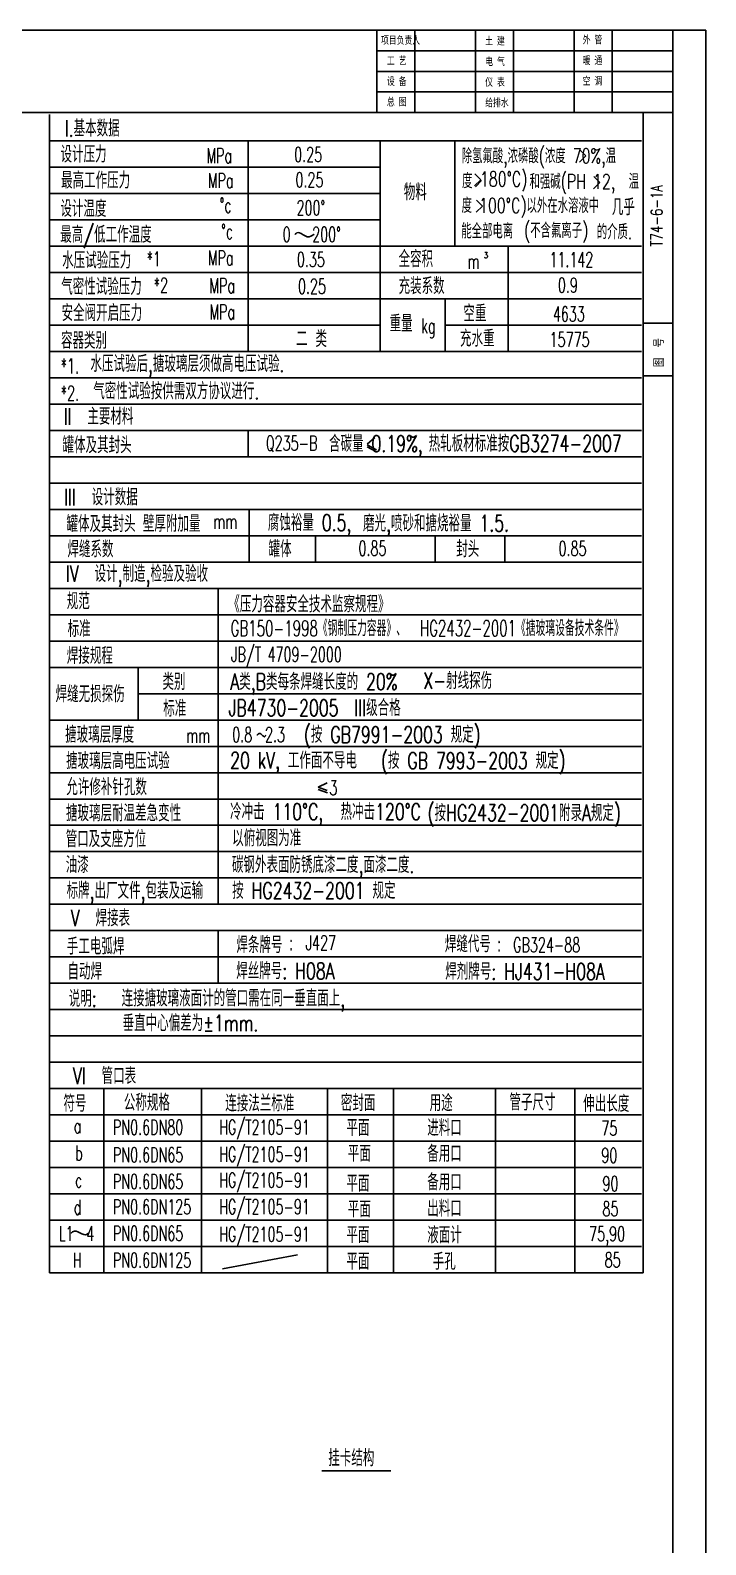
# Model space of a CAD drawing. Extents: x -5 to 589, y -219 to 622.
# Drawn here: x 383.8 to 589.2, y 161.9 to 622.2 of the extents above; entities that cross this region are included whole.
import ezdxf

# ---------------------------------------------------------------- set-up
doc = ezdxf.new("R2010")
doc.units = 0
doc.header["$LTSCALE"] = 8
doc.header["$MEASUREMENT"] = 0
doc.layers.get('0').update_dxf_attribs({"linetype": 'CONTINUOUS'})
for name, color, linetype in [('1', 1, 'CONTINUOUS'), ('5', 7, 'CONTINUOUS'), ('K1', 4, 'CONTINUOUS')]:
    doc.layers.add(name, color=color, linetype=linetype)
doc.styles.add('HZFS', font='simplex.shx', dxfattribs={"width": 0.75, "bigfont": 'hzfs.shx'})

msp = doc.modelspace()

# ---------------------------------------------------------------- linework, layer by layer
for p, q in [((589.17759, 622.17277), (-4.82241, 622.17277)), ((589.17759, -218.82723), (589.17759, 622.17277))]:
    msp.add_line(p, q)
at = {"color": 7}
for p, q in [((579.17759, 622.17277), (489.17759, 622.17277)), ((489.17759, 622.17277), (489.17759, 597.17277)), ((500.77381, 622.17277), (500.77381, 597.17277)), ((519.17759, 622.17277), (519.17759, 597.17277)), ((530.77381, 622.17277), (530.77381, 597.17277)), ((549.17759, 622.17277), (549.17759, 597.17277)), ((560.77381, 622.17277), (560.77381, 597.17277)), ((489.17759, 615.92277), (579.17759, 615.92277)), ((489.17759, 609.67277), (579.17759, 609.67277)), ((489.17759, 603.42277), (579.17759, 603.42277)), ((570.17759, 533.17277), (579.17759, 533.17277)), ((570.17759, 517.17277), (579.17759, 517.17277))]:
    msp.add_line(p, q, dxfattribs=at)
at = {"layer": '1'}
for p, q in [((5.17759, 597.17277), (579.17759, 597.17277)), ((389.61342, 596.5317), (389.61342, 244.5317)), ((570.17759, 597.17277), (570.17759, 244.5317)), ((579.17759, 597.17277), (579.17759, -208.82723)), ((389.61342, 508.5317), (569.61342, 508.5317)), ((389.61342, 484.5317), (569.61342, 484.5317)), ((389.61342, 460.5317), (569.61342, 460.5317)), ((389.61342, 356.5317), (569.61342, 356.5317)), ((389.61342, 332.5317), (569.61342, 332.5317)), ((389.61342, 308.5317), (569.61342, 308.5317)), ((472.4209, 184.31759), (493.44479, 184.31759))]:
    msp.add_line(p, q, dxfattribs=at)
at = {"layer": '5'}
for p, q in [((389.61342, 588.5317), (569.61342, 588.5317)), ((450.03537, 588.5317), (450.03537, 524.5317)), ((490.15153, 588.5317), (490.15153, 524.5317)), ((512.91456, 588.5317), (512.91456, 556.5317)), ((552.72697, 583.97451), (550.8944, 585.80708)), ((389.61342, 580.5317), (490.15153, 580.5317)), ((550.82653, 582.07407), (552.72697, 583.97451)), ((518.88646, 574.84791), (520.7869, 576.74835)), ((520.7869, 576.74835), (518.95433, 578.58091)), ((519.15163, 574.58274), (521.05207, 576.48318)), ((555.05346, 574.0096), (556.9539, 575.91004)), ((556.9539, 575.91004), (555.12134, 577.74261)), ((389.61342, 572.5317), (490.15153, 572.5317)), ((519.42999, 566.84346), (521.33042, 568.7439)), ((521.33042, 568.7439), (519.49786, 570.57647)), ((389.61342, 564.5317), (490.15153, 564.5317)), ((464.22838, 560.11011), (464.23143, 560.11294)), ((464.23143, 560.11294), (464.25278, 560.13275)), ((464.25278, 560.13275), (464.31073, 560.18652)), ((464.31073, 560.18652), (464.42358, 560.29123)), ((464.42358, 560.29123), (464.60767, 560.44915)), ((464.60767, 560.44915), (464.87147, 560.60363)), ((464.87147, 560.60363), (465.22149, 560.68333)), ((465.22149, 560.68333), (465.66425, 560.61689)), ((465.66425, 560.61689), (466.19901, 560.36376)), ((466.19901, 560.36376), (466.79606, 560.00664)), ((466.79606, 560.00664), (467.41844, 559.65902)), ((467.41844, 559.65902), (468.02922, 559.4344)), ((468.02922, 559.4344), (468.59445, 559.41389)), ((468.59445, 559.41389), (469.09228, 559.54902)), ((469.09228, 559.54902), (469.50389, 559.75893)), ((469.50389, 559.75893), (469.81045, 559.96277)), ((469.81045, 559.96277), (470.00143, 560.09678)), ((470.00143, 560.09678), (470.1408, 560.19457)), ((470.0995, 560.1656), (470.13563, 560.19095)), ((389.61342, 556.5317), (569.61342, 556.5317)), ((529.06015, 556.5317), (529.06015, 524.5317)), ((389.61342, 548.5317), (569.61342, 548.5317)), ((389.61342, 540.5317), (569.61342, 540.5317)), ((509.9196, 540.5317), (509.9196, 524.5317)), ((389.61342, 532.5317), (490.15153, 532.5317)), ((569.61342, 532.5317), (509.9196, 532.5317)), ((389.61342, 524.5317), (569.61342, 524.5317)), ((389.61342, 516.5317), (569.61342, 516.5317)), ((389.61342, 500.5317), (569.61342, 500.5317)), ((450.01773, 492.5317), (450.01773, 500.5317)), ((488.5629, 498.3987), (486.19794, 496.37158)), ((389.61342, 492.5317), (569.61342, 492.5317)), ((486.19794, 496.20266), (489.06968, 494.68232)), ((488.90076, 494.17554), (486.19794, 495.60645)), ((389.61342, 476.5317), (569.61342, 476.5317)), ((450.3968, 476.5317), (450.3968, 460.5317)), ((389.61342, 468.5317), (569.61342, 468.5317)), ((470.48724, 468.5317), (470.48724, 460.5317)), ((506.87747, 468.5317), (506.87747, 460.5317)), ((528.1051, 468.5317), (528.1051, 460.5317)), ((389.61342, 452.5317), (569.61342, 452.5317)), ((440.92018, 452.5317), (440.92018, 356.5317)), ((389.61342, 444.5317), (569.61342, 444.5317)), ((389.61342, 436.5317), (569.61342, 436.5317)), ((389.61342, 428.5317), (569.61342, 428.5317)), ((416.59593, 412.5317), (416.59593, 428.5317)), ((569.61342, 420.5317), (416.59593, 420.5317)), ((389.61342, 412.5317), (569.61342, 412.5317)), ((452.74976, 407.91868), (452.75006, 407.91899)), ((452.75006, 407.91899), (452.75219, 407.92116)), ((452.75219, 407.92116), (452.75796, 407.92707)), ((452.75796, 407.92707), (452.76919, 407.93857)), ((452.76919, 407.93857), (452.78772, 407.95752)), ((452.78772, 407.95752), (452.81535, 407.9858)), ((452.81535, 407.9858), (452.85391, 408.02527)), ((452.85391, 408.02527), (452.90523, 408.07779)), ((452.90523, 408.07779), (452.97061, 408.1437)), ((452.97061, 408.1437), (453.04936, 408.21725)), ((453.04936, 408.21725), (453.14025, 408.29114)), ((453.14025, 408.29114), (453.24208, 408.35811)), ((453.24208, 408.35811), (453.35364, 408.41087)), ((453.35364, 408.41087), (453.4737, 408.44214)), ((453.4737, 408.44214), (453.60107, 408.44462)), ((453.60107, 408.44462), (453.73452, 408.41106)), ((453.73452, 408.41106), (453.87269, 408.33715)), ((453.87269, 408.33715), (454.01366, 408.23065)), ((454.01366, 408.23065), (454.15533, 408.10228)), ((454.15533, 408.10228), (454.29562, 407.96279)), ((454.29562, 407.96279), (454.43245, 407.82291)), ((454.43245, 407.82291), (454.56374, 407.69339)), ((454.56374, 407.69339), (454.68739, 407.58496)), ((454.68739, 407.58496), (454.80134, 407.50836)), ((454.80134, 407.50836), (454.90392, 407.47136)), ((454.90392, 407.47136), (454.99522, 407.46985)), ((454.99522, 407.46985), (455.07576, 407.49672)), ((455.07576, 407.49672), (455.14606, 407.54489)), ((455.14606, 407.54489), (455.20664, 407.60728)), ((455.20664, 407.60728), (455.25801, 407.67678)), ((455.25801, 407.67678), (455.30069, 407.74632)), ((455.30069, 407.74632), (455.3352, 407.8088)), ((455.3352, 407.8088), (455.36214, 407.85861)), ((455.36214, 407.85861), (455.38238, 407.89605)), ((455.38238, 407.89605), (455.39689, 407.92287)), ((455.39689, 407.92287), (455.40661, 407.94085)), ((455.40661, 407.94085), (455.41251, 407.95175)), ((455.41251, 407.95175), (455.41681, 407.95971)), ((455.41554, 407.95735), (455.41665, 407.95941)), ((389.61342, 404.5317), (569.61342, 404.5317)), ((389.61342, 396.5317), (569.61342, 396.5317)), ((474.0529, 393.48126), (471.37751, 392.09745)), ((471.37751, 392.09745), (474.0529, 391.08264)), ((471.37751, 391.45166), (474.14515, 390.40187)), ((389.61342, 388.5317), (569.61342, 388.5317)), ((389.61342, 380.5317), (569.61342, 380.5317)), ((389.61342, 372.5317), (569.61342, 372.5317)), ((389.61342, 364.5317), (569.61342, 364.5317)), ((389.61342, 348.5317), (569.61342, 348.5317)), ((440.89746, 332.5317), (440.89746, 348.5317)), ((389.61342, 340.5317), (569.61342, 340.5317)), ((389.61342, 324.5317), (569.61342, 324.5317)), ((389.61342, 316.5317), (569.61342, 316.5317)), ((389.61342, 300.5317), (569.61342, 300.5317)), ((406.20278, 300.5317), (406.20278, 244.5317)), ((435.84126, 300.5317), (435.84126, 244.5317)), ((474.14329, 300.5317), (474.14329, 244.5317)), ((494.20626, 300.5317), (494.20626, 244.5317)), ((525.21267, 300.5317), (525.21267, 244.5317)), ((549.37943, 300.5317), (549.37943, 244.5317)), ((389.61342, 292.5317), (569.61342, 292.5317)), ((389.61342, 284.5317), (569.61342, 284.5317)), ((389.61342, 276.5317), (569.61342, 276.5317)), ((389.61342, 268.5317), (569.61342, 268.5317)), ((389.61342, 260.5317), (569.61342, 260.5317)), ((396.22989, 256.61986), (396.23314, 256.62254)), ((396.23314, 256.62254), (396.25587, 256.64135)), ((396.25587, 256.64135), (396.31756, 256.69238)), ((396.31756, 256.69238), (396.43771, 256.79176)), ((396.43771, 256.79176), (396.63352, 256.94236)), ((396.63352, 256.94236), (396.91313, 257.09409)), ((396.91313, 257.09409), (397.28243, 257.18363)), ((397.28243, 257.18363), (397.74729, 257.14765)), ((397.74729, 257.14765), (398.30436, 256.94901)), ((398.30436, 256.94901), (398.91339, 256.65532)), ((398.91339, 256.65532), (399.52488, 256.36039)), ((399.52488, 256.36039), (400.08938, 256.15804)), ((400.08938, 256.15804), (400.56619, 256.11608)), ((400.56619, 256.11608), (400.94993, 256.1984)), ((400.94993, 256.1984), (401.24397, 256.34292)), ((401.24397, 256.34292), (401.45174, 256.48754)), ((401.45174, 256.48754), (401.57951, 256.58311)), ((401.57951, 256.58311), (401.67275, 256.65284)), ((401.64513, 256.63218), (401.6693, 256.65026)), ((389.61342, 252.5317), (569.61342, 252.5317)), ((442.28509, 245.76023), (465.06733, 249.96619)), ((389.61342, 244.5317), (570.17759, 244.5317))]:
    msp.add_line(p, q, dxfattribs=at)
at = {"layer": 'K1', "color": 7}
msp.add_line((579.17759, 597.17277), (579.17759, 622.17277), dxfattribs=at)

# ---------------------------------------------------------------- texts
at = {"style": 'HZFS', "width": 0.75}
for s, p in [('项目负责人', (490.46038, 617.79777)), ('土 建', (522.1355, 617.55747)), ('外 管', (551.77448, 617.91787)), ('工 艺', (492.25579, 611.54777)), ('电 气', (522.1355, 611.30747)), ('暖 通', (551.77448, 611.66787)), ('设 备', (492.25579, 605.29777)), ('仪 表', (522.1355, 605.05747)), ('空 调', (551.77448, 605.41787)), ('总 图', (492.25579, 599.04777)), ('给排水', (522.1355, 598.80747))]:
    msp.add_text(s, height=2.34375, dxfattribs=at).set_placement(p)
msp.add_text('T74-6-1A', height=3.5, rotation=90, dxfattribs=at).set_placement((576.0245, 556.48421))
at = {"color": 7, "style": 'HZFS', "width": 0.75}
msp.add_text('图  号', height=3, rotation=90, dxfattribs=at).set_placement((576.50521, 519.7403))
at = {"layer": '5', "style": 'HZFS'}
for s, height, width, p in [('I.基本数据', 5, 0.7, (394.27102, 589.8701)), ('设计压力', 5, 0.7, (393.00774, 581.97888)), ('MPa', 4.5, 0.63, (437.3686, 581.81808)), ('0.25', 4.5, 0.63, (464.04829, 582.15005)), ('除氢氟酸,浓磷酸(浓度 70%%%,温', 4.5, 0.7, (514.99259, 581.75446)), (' 180%%dC)', 4.5, 0.7, (518.36006, 574.73214)), ('最高工作压力', 5, 0.7, (393.17605, 574.06838)), ('MPa', 4.5, 0.63, (437.81254, 574.27108)), ('0.25', 4.5, 0.63, (464.4333, 574.44983)), ('物料', 5, 0.7, (497.38317, 570.48186)), ('度', 4.5, 0.7, (515.08278, 574.13724)), ('和强碱(PH 12,', 4.5, 0.7, (535.60514, 573.96193)), ('温', 4.5, 0.7, (565.75412, 573.96193)), ('设计温度', 5, 0.7, (392.96051, 565.45603)), ('%%dc', 4.5, 0.63, (441.36407, 566.72408)), ('度 100%%dC)以外在水溶液中', 4.5, 0.7, (514.94664, 566.65887)), ('几乎', 5, 0.7, (560.63502, 565.94964)), ('200%%d', 4.5, 0.63, (464.76331, 565.97959)), ('最高/低工作温度', 5, 0.7, (392.91328, 557.57414)), ('%%dc', 4.5, 0.63, (441.80801, 558.73313)), ('0   200%%d', 4.5, 0.63, (460.52819, 557.89436)), ('能全部电离', 4.5, 0.7, (514.87066, 558.89849)), ('(不含氟离子)', 4.5, 0.7, (533.94102, 559.08008)), ('的介质.', 4.5, 0.7, (556.06101, 558.67217)), ('水压试验压力', 5, 0.7, (393.50461, 549.74608)), ('*1', 4.5, 0.63, (419.15479, 550.43664)), ('MPa', 4.5, 0.63, (437.81254, 550.74219)), ('0.35', 4.5, 0.63, (464.87176, 550.24703)), ('全容积', 5, 0.7, (495.79205, 550.16467)), ('m', 4.5, 0.63, (516.75551, 549.70895)), ('3', 1.8, 0.63, (521.76851, 552.89904)), ('11.142', 4.5, 0.63, (541.63586, 550.20985)), ('气密性试验压力', 5, 0.7, (393.20266, 541.75314)), ('*2', 4.5, 0.63, (421.32608, 542.42766)), ('MPa', 4.5, 0.63, (438.25648, 542.30731)), ('0.25', 4.5, 0.63, (465.20332, 542.10891)), ('充装系数', 5, 0.7, (495.79205, 541.96158)), ('0.9', 4.5, 0.63, (544.22879, 542.43106)), ('安全阀开启压力', 5, 0.7, (393.32692, 533.76928)), ('MPa', 4.5, 0.63, (438.2774, 534.31637)), ('空重', 5, 0.7, (515.50245, 533.64413)), ('重量', 5, 0.7, (493.05769, 530.5684)), ('kg', 4.5, 0.63, (502.62796, 530.11267)), ('4633', 4.5, 0.63, (542.70068, 533.68085)), ('容器类别', 5, 0.7, (393.13176, 525.37758)), ('二 类', 5, 0.7, (464.61636, 525.88752)), ('充水重', 5, 0.7, (514.47687, 526.01113)), ('15775', 4.5, 0.63, (541.70216, 525.94232)), ('*1.', 4.5, 0.63, (393.05654, 517.90321)), ('水压试验后,搪玻璃层须做高电压试验.', 5, 0.7, (402.08872, 518.34179)), ('气密性试验按供需双方协议进行.', 5, 0.7, (402.94328, 510.02225)), ('*2.', 4.5, 0.63, (393.05654, 509.6051)), ('II  主要材料', 5, 0.7, (393.97323, 502.30016)), ('罐体及其封头', 5, 0.7, (393.62777, 493.61243)), ('Q235-B', 4.5, 0.63, (455.42662, 494.43222)), ('含碳量 0.19%%%,', 5, 0.7, (474.64355, 494.02781)), ('热轧板材标准按GB3274-2007', 5, 0.7, (504.94261, 494.08207)), ('III  设计数据', 5, 0.7, (394.07498, 477.78505)), ('罐体及其封头', 5, 0.7, (394.82057, 469.64719)), ('壁厚附加量', 5, 0.7, (418.03963, 469.72524)), ('腐蚀裕量 0.5,', 5, 0.7, (456.04378, 470.00681)), ('磨光,喷砂和搪烧裕量 1.5.', 5, 0.7, (484.9768, 469.83492)), ('mm', 4.5, 0.63, (439.45256, 470.68182)), ('焊缝系数', 5, 0.7, (395.1028, 461.95433)), ('罐体', 5, 0.7, (456.26195, 462.01839)), ('0.85', 4.5, 0.63, (483.58194, 462.48597)), (' 封头', 5, 0.7, (510.93324, 462.00737)), ('0.85', 4.5, 0.63, (544.43295, 462.44253)), ('IV  设计,制造,检验及验收', 5, 0.7, (394.65865, 454.50337)), ('规范', 5, 0.7, (394.91287, 446.16688)), ('《压力容器安全技术监察规程》', 5, 0.7, (444.02749, 445.26422)), ('标准', 5, 0.7, (395.1679, 437.751)), ('GB150-1998《钢制压力容器》、', 4.8, 0.62, (444.72105, 438.03348)), ('HG2432-2001《搪玻璃设备技术条件》', 4.8, 0.62, (502.28081, 438.04457)), ('焊接规程', 5, 0.7, (394.91287, 429.59014)), ('JB/T 4709-2000', 4.5, 0.63, (444.87555, 430.23931)), ('类别', 5, 0.7, (423.98592, 421.68431)), ('A类,B类每条焊缝长度的 20%%%', 5, 0.7, (444.64309, 421.68431)), ('X-射线探伤', 5, 0.7, (503.35546, 421.9736)), ('焊缝无损探伤', 5, 0.7, (391.50737, 417.91946)), ('标准', 5, 0.7, (424.24095, 413.52346)), ('JB4730-2005  III级合格', 5, 0.7, (444.08595, 413.73568)), ('搪玻璃层厚度', 5, 0.7, (394.40109, 405.608)), ('0.8  2.3', 4.5, 0.63, (445.21404, 405.84256)), ('(按 GB7991-2003 规定)', 5, 0.7, (467.02965, 405.608)), ('mm', 4.5, 0.63, (431.21974, 405.608)), ('搪玻璃层高电压试验', 5, 0.7, (394.69209, 397.62656)), ('20 kV, 工作面不导电', 5, 0.7, (444.58541, 397.79035)), ('(按 GB 7993-2003 规定)', 5, 0.7, (490.45319, 397.69819)), ('允许修补针孔数', 5, 0.7, (394.76525, 389.68091)), ('3', 4.5, 0.63, (474.7371, 389.70533)), ('搪玻璃层耐温差急变性', 5, 0.7, (394.6664, 381.75213)), ('冷冲击 110%%dC,', 5, 0.7, (444.54278, 382.15292)), ('热冲击120%%dC', 5, 0.7, (478.14658, 382.15292)), ('(按HG2432-2001附录A规定)', 5, 0.7, (504.63929, 381.8142)), ('管口及支座方位', 5, 0.7, (394.58224, 373.88115)), ('以俯视图为准', 5, 0.7, (445.19249, 374.15604)), ('油漆', 5, 0.7, (394.58224, 366.03675)), ('碳钢外表面防锈底漆二度,面漆二度.', 5, 0.7, (445.11866, 366.06622)), ('标牌,出厂文件,包装及运输', 5, 0.7, (394.85288, 358.1881)), ('按 HG2432-2001 规定', 5, 0.7, (445.19249, 358.1881)), ('V  焊接表', 5, 0.7, (396.14508, 349.85973)), ('手工电弧焊', 5, 0.7, (394.92595, 341.23917)), ('焊条牌号', 5, 0.7, (446.47561, 341.69376)), (':', 4.5, 0.63, (462.51102, 342.63498)), ('J427', 4.5, 0.63, (467.54833, 342.5603)), ('焊缝代号', 5, 0.7, (509.86052, 341.9568)), (':', 4.5, 0.63, (525.79245, 342.29593)), ('GB324-88', 4.5, 0.63, (530.61355, 341.9568)), ('自动焊', 5, 0.7, (395.11614, 333.64673)), ('焊丝牌号: H08A ', 5, 0.7, (446.42376, 333.76436)), ('焊剂牌号: HJ431-H08A', 5, 0.7, (509.98481, 333.60283)), ('说明:', 5, 0.7, (395.5044, 325.35336)), ('连接搪玻璃液面计的管口需在同一垂直面上,', 5, 0.7, (411.56108, 325.48719)), ('垂直中心偏差为%%P1mm.', 5, 0.7, (411.87731, 317.92456)), ('VI  管口表', 5, 0.7, (396.79177, 301.87724)), ('公称规格', 5, 0.7, (412.26366, 293.76874)), ('密封面', 5, 0.7, (478.24811, 293.66054)), ('用途', 5, 0.7, (505.24744, 293.66054)), ('管子尺寸', 5, 0.7, (529.49473, 293.87856)), ('符号', 5, 0.7, (393.88926, 293.49792)), ('连接法兰标准', 5, 0.7, (443.0885, 293.57125)), ('伸出长度', 5, 0.7, (551.94345, 293.42057)), ('PN0.6DN80', 4.5, 0.63, (408.93735, 286.51087)), ('HG/T2105-91', 4.5, 0.63, (441.23814, 286.54594)), ('平面', 5, 0.7, (479.93982, 286.11589)), ('进料口', 5, 0.7, (504.5131, 286.09236)), ('75', 4.5, 0.63, (557.44243, 286.24312)), ('a', 4.5, 0.63, (397.02495, 286.94091)), ('b', 4.5, 0.63, (397.43746, 278.69068)), ('PN0.6DN65', 4.5, 0.63, (408.93735, 278.15694)), ('HG/T2105-91', 4.5, 0.63, (441.23814, 278.29571)), ('平面', 5, 0.7, (480.35233, 278.27817)), ('备用口', 5, 0.7, (504.5131, 278.25464)), ('90', 4.5, 0.63, (557.44243, 277.96733)), ('c', 4.5, 0.63, (397.43746, 270.44044)), ('PN0.6DN65', 4.5, 0.63, (408.93735, 270.0104)), ('HG/T2105-91', 4.5, 0.63, (441.23814, 270.45798)), ('平面', 5, 0.7, (479.93982, 269.20291)), ('备用口', 5, 0.7, (504.5131, 269.59189)), ('90', 4.5, 0.63, (557.77346, 269.36052)), ('HG/T2105-91', 4.5, 0.63, (441.23814, 262.37017)), ('出料口', 5, 0.7, (504.5131, 261.57543)), ('d', 4.5, 0.63, (397.02495, 262.19021)), ('PN0.6DN125', 4.5, 0.63, (408.93735, 262.35263)), ('平面', 5, 0.7, (480.35233, 261.36518)), ('85', 4.5, 0.63, (557.77346, 261.7468)), ('L1  4', 4.5, 0.63, (392.47385, 254.19716)), ('PN0.6DN65', 4.5, 0.63, (408.93735, 254.25501)), ('HG/T2105-91', 4.5, 0.63, (441.23814, 253.9968)), ('平面', 5, 0.7, (479.93982, 253.56675)), ('液面计', 5, 0.7, (504.5131, 253.51969)), ('75,90', 4.5, 0.63, (553.72008, 254.13308)), ('H', 4.5, 0.63, (396.72059, 246.11073)), ('PN0.6DN125', 4.5, 0.63, (408.93735, 246.11073)), ('平面', 5, 0.7, (479.93982, 245.50534)), ('手孔', 5, 0.7, (506.16146, 245.45667)), ('85', 4.5, 0.63, (558.43552, 246.18833)), ('挂卡结构', 5, 0.7, (474.42274, 185.73977))]:
    msp.add_text(s, height=height, dxfattribs=dict(at, width=width)).set_placement(p)

doc.saveas('drawing.dxf')
